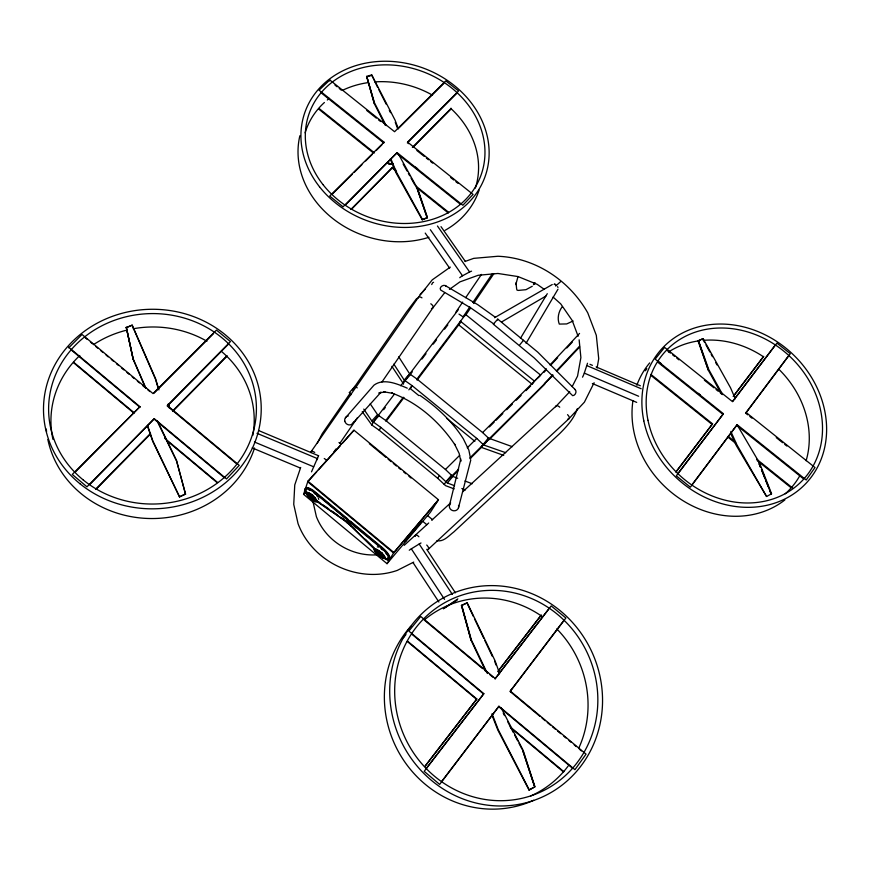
<?xml version="1.0" encoding="UTF-8"?>
<svg xmlns="http://www.w3.org/2000/svg" width="870" height="870" viewBox="0 0 870 870"><rect width="100%" height="100%" fill="white"/><g stroke="black" fill="none" stroke-linecap="round" stroke-linejoin="round"><path stroke-width="1.3" d="M89.871 484.459L154.284 418.677L226.526 478.946L239.239 465.363L167.323 405.485L230.43 341.605L216.456 330.089L153.033 393.588L82.03 334.471L68.708 347.848M318.714 499.38L318.344 497.825M157.633 422.037L176.534 460.991L185.549 494.04L179.568 496.955L152.794 440.829L147.519 425.408M532.266 286.263L525.98 289.688L518.335 290.417L517.03 290.145L516.66 289.047L516.138 283.946M516.182 283.283L517.987 276.573M516.084 284.675L516.247 282.413M746.319 413.467L746.21 412.173M374.22 549.829L374.709 548.948L376.547 549.34L380.668 552.026L384.214 555.712L385.095 558.214L383.866 558.442L380.136 556.495L376.155 552.939L374.22 549.829L376.308 551.352C376.851 553.342 382.332 558.486 382.854 555.625C382.419 552.167 374.926 551.395 377.08 550.112M470.79 460.002L458.501 507.688M497.77 319.138L537.79 352.165L575.222 389.64C577.082 391.576 575.331 395.589 572.688 395.698L534.158 357.885L493.301 324.162L497.77 319.138L497.466 319.921M597.092 368.01L598.723 358.701L596.309 335.32L587.783 312.917C569.513 280.521 535.452 257.748 497.912 256.258L473.737 258.357L465.113 261.424M317.213 443.352L322.281 433.597L350.044 393.392M329.676 80.856L329.839 80.007L394.578 131.718L445.831 80.866L458.599 90.98L407.595 142.125L473.084 194.423L462.851 205.255L397.101 152.642L343.063 206.832L329.719 196.065L384.029 142.18L319.029 90.175L329.839 80.007M408.574 143.68L407.682 141.56M318.572 455.749L258.531 430.498M449.507 505.187L460.796 458.958M385.301 125.345L374.339 103.704L366.694 76.386L371.697 74.896L395.067 120.147L398.329 128.76M377.678 87.435L371.697 74.896M169.074 407.704L169.182 406.29M384.029 142.18L383.8 142.974L320.965 92.698M577.408 408.541C574.233 418.448 566.881 426.42 559.66 433.63L453.803 531.962C449.029 535.507 443.602 542.184 436.925 540.661M351.589 209.202L392.577 167.377L395.752 169.922M345.716 204.733L397.101 152.642M307.458 494.519A7.145 2.055 41.7 0 1 304.522 490.647L305.577 488.277A11.517 3.317 41.6 0 1 315.592 492.224L346.717 518.052A2.827 0.816 41.2 0 1 348.533 520.63A2.827 0.816 41.1 0 1 351.056 521.652L382.343 547.621A11.582 3.349 40.6 0 1 389.532 557.985L388.14 560.095A7.188 2.077 40.5 0 1 384.203 558.268M303.565 494.334L307.937 481.197L353.959 430.204L438.447 499.739L430.476 512.169L387.03 563.684L303.565 494.334L305.359 492.344M300.683 467.462L294.756 484.938L293.734 504.382L298.051 523.642C312.395 562.27 358.386 583.9 397.296 570.394L413.728 562.096M582.519 377.178A4.437 0.544 -66.7 0 0 584.303 373.121L587.511 363.258M310.786 498.978L306.501 494.182L306.468 492.268C310.927 493.149 315.56 497.107 316.81 501.501L314.755 501.544L310.786 498.978L311.797 497.422C320.562 502.349 305.653 498.151 308.915 493.507M312.145 495.128L311.873 495.911L316.452 501.849M390.249 159.047L396.002 172.771L422.233 219.784L427.398 217.391L417.839 189.138L398.188 153.62M427.235 217.848L418.046 191.085L427.235 217.848L422.233 219.784M311.514 471.855L318.583 455.652M353.959 430.204L342.889 442.83M418.1 298.095L418.405 297.355A3.556 1.566 36.7 0 1 421.961 297.844M317.648 458.164L316.952 459.806M394.349 394.197L373.241 422.07L371.936 425.147L362.235 411.651M454.183 488.907L445.614 485.678L437.675 478.261L379.331 430.324L380.658 427.3L371.827 420.949L363.769 409.107M403.288 383.724L404.735 380.473L412.043 385.606L476.738 438.415L483.252 444.581L481.349 447.474L470.05 458.751M560.726 281.543L555.691 286.067M510.842 692.096L511.19 689.736M594.112 382.713L584.412 402.157L568.686 418.981L428.203 549.351M431.705 284.566L432.433 283.131A1.773 1.588 50.2 0 1 433.586 282.337M572.166 386.606L577.539 376.101L580.888 357.613L579.137 339.833M378.711 555.397L379.809 553.918L383.463 555.81L382.724 556.68L384.649 558.486M380.266 552.711L380.668 552.026M526.067 343.258L557.985 289.199M520.445 338.321L547.284 293.69M437.675 478.261L439.361 475.498L380.658 427.3M388.14 560.095L389.532 557.985M387.03 563.684L393.892 552.504L438.447 499.739M533.462 284.686L535.148 283.12M404.941 540.89C412.641 531.178 400.048 548.502 406.671 538.443L421.319 521.706L405.55 540.988L406.888 539.106L406.051 539.715M405.235 541.129L405.442 540.074M405.55 540.988L406.214 539.835M444.211 484.525L445.951 481.795L458.642 469.137M421.015 521.456L419.818 524.066M415.632 535.017L415.305 535.518A3.795 1.153 48 0 0 415.338 536.388M168.649 407.171L169.302 405.735L168.236 403.952M512.289 446.669L488.298 438.034L481.045 447.256L503.73 455.391M534.452 381.114L532.266 384.355L458.697 324.836L460.458 321.269L534.452 381.114L540.574 375.046L465.58 314.462L416.98 379.037L482.622 432.564L489.136 438.708L483.785 445.038L482.948 444.363M455.923 312.058L462.688 302.086M465.7 297.66L481.48 274.398M469.844 306.892L463.079 316.865L458.99 314.124M472.856 302.455L492.42 273.637M465.396 315.614L470.626 307.904M473.617 303.499L493.812 273.756M333.623 452.367L335.929 449.018M339.768 443.428L357.429 417.709M381.995 381.93L432.662 308.132L444.581 292.864M562.281 306.697C558.54 311.514 557.028 318.311 559.29 324.086L566.696 323.934L573.134 320.976M352.361 390.043L406.442 312.025L416.719 298.453M311.253 451.465L418.503 297.181L432.249 279.857L450.29 267.101M569.741 391.739L555.745 406.594A3.589 1.544 45.3 0 0 555.647 406.779M692.226 484.449L737.14 424.723L806.207 479.99L814.994 467.527L746.221 412.597L790.308 353.709L776.921 343.106L732.551 401.679L664.582 347.391L655.154 359.125L723.416 413.739L676.327 475.879L690.367 487.2L737.14 424.723M746.427 412.065L788.079 356.439M452.019 475.738L445.429 469.474L385.758 420.514L403.278 397.242M408.856 389.836L412.043 385.606L410.553 388.825L418.851 395.6M386.041 421.406L404.017 397.514M417.078 380.146L460.882 321.933M383.616 409.726L385.258 407.562M410.651 374.002L412.271 371.86M421.972 359.049L426.006 353.709M433.282 344.096L436.522 339.822M444.603 329.143L447.832 324.869M400.744 385.758L458.425 309.568M405.094 380.146L407.464 377.004M676.186 471.54L712.563 423.842L650.869 374.404M733.171 396.459L763.175 356.939M675.903 472.138L712.563 423.842M733.747 395.926L763.762 356.374M441.753 781.38L498.945 706.255L574.939 769.678L586.054 754.127L510.407 691.15L565.881 618.026L551.199 605.922L494.986 678.937L548.307 609.5M563.803 620.527L510.005 691.432L540.02 716.423M498.945 706.255L439.654 784.403L424.19 771.353L483.84 693.662L408.835 631.076L420.721 616.471L495.378 678.633M677.415 474.226L723.416 413.739M732.768 401.157L774.691 345.836M425.397 765.676L476.825 698.98L407.573 641.146M498.423 670.694L540.966 615.373M424.886 766.546L476.825 698.98M497.977 671.466L541.379 615.014M426.365 768.319L483.84 693.662M523.544 340.246L519.749 344.868M646.845 368.673L645.159 370.783L645.649 370.207M405.942 634.621L403.441 637.688M438.088 500.293L393.577 553.005L307.741 481.795L316.756 471.801M405.246 540.738L421.319 521.706M382.985 555.789L382.245 556.659L383.866 558.442M452.868 476.434L451.454 475.281L445.929 481.806L447.343 482.959L452.868 476.434L457.696 478.261M377.047 550.482L378.972 553.168L377.352 554.179M381.854 552.591L381.114 553.461L382.039 553.255M380.69 554.592L380.136 556.495M382.593 553.353L381.854 554.233L383.246 554.505M381.549 555.147L380.81 556.028L381.538 557.409M382.332 555.56L381.593 556.43L382.811 558.072M383.594 554.755L382.854 555.625L384.866 556.767M377.352 549.938L376.34 550.982L374.285 549.231M377.232 551.004L376.492 551.874L374.524 550.677M377.634 551.667L376.895 552.526L375.187 551.743M378.232 552.396L377.493 553.266L376.155 552.939M389.118 558.475A11.582 3.349 40.6 0 0 381.93 548.111L382.343 547.621M374.35 549.068L350.74 525.817L351.165 525.328M345.488 417.807L373.991 385.149C383.811 377.885 397.427 383.985 407.28 388.172M348.533 520.63L347.271 522.935L347.695 522.446L350.295 524.61M305.152 488.755A11.527 3.317 41.6 0 1 315.157 492.703L346.293 518.542A2.827 0.816 41.2 0 1 348.109 521.119A2.827 0.816 41.1 0 1 350.632 522.141L351.056 521.652M316.18 501L343.802 520.053L344.226 519.564L340.909 517.28M313.494 498.63L312.732 499.478L313.548 500.935M314.842 497.346L314.081 498.195L315.734 498.847M314.233 499.01L313.483 499.858L314.755 501.544M315.277 498.021L314.516 498.869L316.452 499.956M315.505 498.575L314.092 500.043L315.745 501.859M315.505 498.978L314.744 499.826L316.81 501.501M306.131 493.268L308.165 494.758L308.926 493.91L309.154 494.475L308.393 495.313L306.501 494.182M310.177 493.464L308.154 494.356L306.109 492.616M309.154 494.475L309.589 495.15L308.828 495.998L307.219 495.28M309.589 495.15L310.209 495.9L309.448 496.748L308.208 496.509M311.764 494.388L311.003 495.237L308.154 492.55M310.209 495.9L310.96 496.683L309.426 497.76M312.635 495.052L311.873 495.911L310.731 494.04M312.656 498.086L312.189 500.054M420.069 294.506L425.452 288.971M416.98 379.037L409.694 373.926L410.51 374.589L404.996 380.723L404.169 380.049L409.683 373.915L398.721 356.841M371.827 420.949L377.515 414.62L370.239 403.843M373.219 422.091L378.907 415.762L377.515 414.62M318.55 469.8L340.192 445.831M721.132 393.621L708.311 370.174L698.044 340.909L703.09 338.647L730.55 387.824L735.302 398.775M352.296 423.951L381.038 392.174L378.82 393.131L385.008 391.859L383.866 391.815L392.544 393.294L391.62 392.946C417.676 402.462 439.578 421.83 454.89 444.7L454.499 443.972L459.164 453.444L460.817 461.285L460.632 460.121M698.044 340.909L703.09 338.647M484.992 669.737L471.051 640.244L461.426 605.531L467.223 602.812L495.106 660.874L499.608 673.532M350.893 394.795L349.37 392.555L355.188 386.215L357.211 387.868M461.426 605.531L467.223 602.812M538.041 377.667L546.349 368.826M550.036 364.889L579.55 333.428M543.913 372.393L545.74 370.435M551.243 364.573L557.659 357.733M566.827 347.967L572.329 342.095M552.744 374.774L544.435 383.626L544.761 384.17L489.114 439.72M556.43 370.837L579.518 346.249M553.015 375.372L470.007 457.794M556.691 371.468L579.627 347.021M95.917 488.918L150.521 433.412M172.749 410.803L226.994 355.667M95.983 489.418L150.521 433.967M172.738 411.379L226.918 356.287M154.284 418.677L86.956 486.819L72.275 474.433L139.94 406.703L68.621 347.195M228.44 344.194L167.301 406.083L236.02 463.297M350.838 209.431L392.577 167.377M412.369 147.443L451.193 108.326M413.065 147.258L450.91 109.12M75.222 472.105L139.94 406.703M153.99 393.229L213.509 333.634M407.345 142.908L457.359 92.742M452.15 476.608L457.805 470.974M332.394 193.988L352.394 174.152M354.297 172.26L361.909 164.702M365.715 160.928L372.382 154.316M376.188 150.532L381.897 144.866M398.134 128.76L443.656 83.585M445.429 469.474L459.664 455.358M467.255 447.822L476.738 438.415M482.622 432.564L540.585 375.046M489.375 426.931L494.182 422.157M496.107 420.253L502.838 413.565M506.677 409.748L512.452 404.028M516.301 400.211L521.108 395.437M525.915 390.663L530.722 385.888M428.703 523L404.191 545.327M431.694 520.26L450.638 502.86M462.612 491.876L556.354 405.822M730.615 433.347L736.346 445.625L766.568 496.487L737.031 445.038L730.8 431.455M457.185 600.061L443.352 608.761L457.859 598.886M449.431 289.405L459.904 281.891L478.185 275.279L497.912 273.474L518.041 276.573L537.16 284.327L544.185 289.297M409.27 550.221A4.785 0.598 -33.7 0 1 411.336 548.839L419.166 544.022A4.774 0.598 -33.7 0 1 421.004 542.989M501.522 322.009L545.881 296.083M494.562 317.702L552.254 284.533M493.855 323.977L471.105 308.165M492.028 715.281L497.792 729.952L529.036 790.047L534.876 786.806L523.12 750.277L501.098 707.745M529.036 790.047L534.876 786.806L522.74 750.484L534.191 785.664M459.741 277.704A4.393 1.153 -35.1 0 1 462.514 275.79L469.604 271.962A4.383 1.142 -35.2 0 1 471.573 271.19M766.568 496.487L771.603 493.812L759.575 463.079L737.934 426.224M179.579 496.639L185.549 494.04M312.711 496.661L313.515 496.346M158.927 389.934L155.523 378.559L132.207 325.141L126.302 327.599L133.175 359.364L145.507 387.976M126.302 327.599L132.207 325.141M366.564 76.919L371.566 75.418M392.946 164.397L391.978 163.625L392.718 163.712M376.438 554.864C350.827 556.408 325.663 540.661 316.386 516.649L313.156 502.392M313.461 497.433L314.733 497.618M554.049 284.316L554.94 284.523A6.601 5.72 30.3 0 1 555.908 284.936M309.067 490.125L310.057 490.419M377.341 546.806L378.396 547.165M483.785 445.038L505.698 452.683M464.95 481.001L472.203 483.742M447.343 482.959L454.586 485.743M461.829 488.516L465.45 489.908M574.591 389.401L575.222 389.64M256.965 433.293L317.235 458.523M254.421 442.003L313.624 466.777M252.213 447.909L300.215 467.984M382.452 554.973L384.214 555.712M589.969 364.302L592.426 365.346M596.113 366.922L640.353 385.78M586.978 365.65L641.19 388.749M584.303 373.121L638.645 396.263M592.372 383.529L636.699 402.386M554.636 283.946L555.419 284.37M469.648 307.273L440.666 290.036C438.861 287.557 442.699 284.653 445.125 285.49L477.88 304.761L495.563 317.419M317.713 501.294L319.921 502.816M323.238 505.1L328.762 508.906M332.068 511.19L337.593 514.996M316.06 500.37L346.325 521.587L346.978 520.108L346.238 519.064L315.005 493.138A10.048 2.893 41.6 0 0 306.283 489.69L305.794 491.702A5.677 1.631 41.7 0 0 306.664 492.985M314.744 499.434L316.81 500.859M383.039 556.147L385.16 557.626M378.363 415.305L385.758 420.514M371.958 425.125L379.331 430.324M419.905 395.404C436.925 407.008 452.269 421.374 463.34 438.839L468.854 450.116L470.594 458.838M381.082 548.731L382.517 549.84M168.204 405.202L168.823 405.681M334.972 85.097L337.092 86.782M339.213 88.479L341.334 90.175M366.781 110.501L376.318 118.124M378.439 119.821L380.56 121.506M416.85 150.499L424.234 156.393M426.344 158.079L428.453 159.765M430.563 161.45L432.673 163.136M450.606 177.469L453.77 179.992M455.88 181.678L457.99 183.363M667.246 350.523L670.433 353.068M672.553 354.764L674.674 356.461M676.795 358.157L678.915 359.854M704.385 380.19L713.933 387.813M716.053 389.51L718.174 391.206M720.295 392.903L722.415 394.599M745.623 413.13L747.732 414.827M749.853 416.512L751.963 418.198M776.268 437.621L782.608 442.678M784.729 444.374L786.839 446.06M415.534 167.094L417.643 168.78M659.177 362.029L661.287 363.725M698.305 393.338L700.426 395.034M396.861 153.424L460.426 204.298M657.796 362.224L722.829 414.272M736.553 425.256L803.456 478.783M392.381 163.756L393.12 164.354M319.116 108.5L374.524 152.913M415.838 186.028L448.615 212.291M728.136 436.327L735.541 442.254M756.693 459.208L792.646 488.026M318.953 109.305L373.263 152.837M392.348 168.138L396.568 171.52M416.643 187.605L448.322 213.009M651.423 375.796L711.997 424.353M727.559 436.827L736.009 443.602M757.139 460.534L790.95 487.635M382.996 556.506L385.095 558.214M446.865 418.47L474.868 441.34M403.549 383.964L391.881 366.324M349.37 392.555L351.393 394.208M369.337 443.7L385.997 457.424M388.085 459.142L391.206 461.709M393.294 463.427L396.415 465.994M398.503 467.712L400.581 469.43M403.713 471.997L405.79 473.715M408.922 476.281L410.999 478M338.974 442.515L341.062 444.222M427.377 515.421L432.575 519.716M422.635 521.228L426.789 524.664M406.671 538.443L406.29 539.074M307.937 481.197L393.892 552.504M350.632 522.141L381.93 548.111M343.802 520.053L350.74 525.817M85.238 337.745L87.315 339.474M90.447 342.084L92.535 343.824M95.667 346.423L97.744 348.163M100.876 350.773L102.965 352.502M106.096 355.112L108.184 356.852M111.306 359.451L113.394 361.191M116.526 363.79L118.614 365.53M121.735 368.14L123.823 369.87M126.955 372.48L129.043 374.22M132.175 376.819L134.252 378.559M137.384 381.169L139.472 382.898M142.604 385.508L144.681 387.248M147.813 389.847L149.901 391.587M424.56 620.288L482.567 668.584M484.633 670.313L487.744 672.891M489.81 674.62L492.92 677.208M542.086 718.152L545.196 720.73M547.263 722.459L550.373 725.047M552.439 726.765L555.549 729.354M557.616 731.072L560.715 733.66M563.825 736.248L565.891 737.967M569.002 740.555L571.068 742.284M574.178 744.861L576.244 746.59M579.355 749.179L581.421 750.897M71.808 350.436L139.95 407.29M154.284 419.253L224.384 477.75M411.662 634.034L483.47 693.945M498.553 706.527L572.384 768.145M73.504 362.116L133.969 412.619M164.68 438.273L217.728 482.578M510.179 726.841L563.869 771.679M73.591 362.746L133.991 413.196M166.746 440.557L216.619 482.208M407.29 641.473L476.466 699.252M510.81 727.94L563.412 771.875M314.048 493.007L315.418 494.225M378.972 553.168L379.809 553.918M310.96 496.683L311.797 497.422M553.092 297.072L560.758 303.924L572.199 320.454L578.115 336.277M439.361 475.498L445.951 481.795M306.468 492.268L308.371 494.138M353.057 527.187L354.938 529.047M365.324 539.28L374.763 548.589M376.612 550.808L348.598 523.468L349.283 522.022L381.712 548.502A10.092 2.914 40.6 0 1 387.976 557.529L386.856 559.018A5.709 1.642 40.5 0 1 384.594 557.975M307.164 492.246L308.806 494.127M375.481 548.981L377.08 550.83L377.83 549.96L378.526 551.46M316.637 495.487L317.637 496.716M441.003 226.635L465.439 261.555M437.458 226.004L469.604 271.962M445.788 285.882L446.201 286.469M430.346 229.702L462.514 275.79M425.223 233.095L449.627 268.134M376.547 549.34L377.732 551.058M426.735 549.318L455.423 592.807M419.166 544.022L452.356 594.395M411.336 548.839L444.537 599.376M413.163 562.792L438.893 602.018M393.86 364.128L404.169 380.049M386.062 553.516L386.715 554.581M403.136 164.028L407.073 171.064M408.389 173.413L409.705 175.762M411.021 178.1L414.968 185.136M416.284 187.485L417.6 189.834M722.437 394.143L708.811 369.641L698.393 340.529L708.311 370.174M702.742 339.028L704.678 342.562M705.972 344.911L709.855 351.98M711.149 354.329L712.443 356.689M715.673 362.572L716.967 364.921M422.407 219.327L396.274 171.89L390.837 158.742M503.251 713.182L504.502 715.597M507.645 721.611L513.3 732.431M514.562 734.846L517.704 740.859M518.966 743.263L522.109 749.277M309.361 493.159L310.166 494.693M529.308 789.927L498.238 729.68L492.039 713.726M386.171 125.606L374.535 102.943L366.694 76.386L374.339 103.704M378.907 89.838L386.236 104.259M389.303 110.262L390.521 112.665M557.561 286.643L557.975 287.47M157.503 421.015L176.556 460.502L185.527 494.356M179.568 496.955L152.794 441.471L147.53 426.148M487.417 673.532L471.377 639.928L461.644 605.292L471.051 640.244M467.005 603.04L473.345 616.384M474.498 618.809L483.72 638.199M484.873 640.625L492.366 656.393M132.229 325.565L155.523 379.276L158.166 388.161M146.029 388.488L133.153 358.777L126.28 327.174L133.175 359.364M760.521 467.157L759.01 463.525L760.467 467.19M761.522 469.582L771.211 494.106L769.743 490.441M761.446 469.637L764.861 478.206M765.839 480.653L768.275 486.765M395.263 122.322L397.579 128.521M494.671 661.243L496.009 665.039M498.238 671.39L499.13 673.924M379.222 550.917L379.385 552.026M383.539 557.79A7.188 2.077 40.5 0 1 382.865 557.279M388.542 559.606A7.188 2.077 40.5 0 1 386.53 558.921M385.91 558.594A7.188 2.077 40.5 0 1 385.269 558.214M306.773 492.866A7.145 2.055 41.7 0 1 305.479 491.169M479.098 190.171A93.775 80.181 19.7 0 1 445.092 230.311M428.943 237.292A93.775 80.181 19.7 0 1 333.003 218.718A93.775 80.181 19.7 0 1 299.867 135.742M305.098 132.892A89.501 76.527 19.7 0 1 324.401 102.497M327.305 99.996A89.501 76.527 19.7 0 1 329.338 98.386M342.758 90.208A89.501 76.527 19.7 0 1 368.26 82.596M374.785 81.9A89.501 76.527 19.7 0 1 432.51 95.167M450.703 108.348A89.501 76.527 19.7 0 1 475.346 188.083M389.76 163.919A5.035 4.306 19.7 0 1 387.411 162.788M389.793 163.777A4.861 4.165 19.7 0 1 388.585 163.353M392.5 163.854A5.318 4.546 19.7 0 1 387.324 162.679M389.869 163.495A4.861 4.165 19.7 0 1 388.672 163.071M392.598 164.093A5.59 4.785 19.7 0 1 387.15 162.853M254.54 447.996A106.488 97.897 -1.5 0 1 147.16 518.444A106.488 97.897 -1.5 0 1 47.828 439.437M46.567 431.661A106.488 97.897 -1.5 0 1 46.295 429.051M52.95 439.361A101.649 93.438 -1.5 0 1 79.79 355.504M93.471 344.65A101.649 93.438 -1.5 0 1 125.661 330.426M133.251 328.762A101.649 93.438 -1.5 0 1 206.929 341.247M222.013 351.893A101.649 93.438 -1.5 0 1 252.855 435.283M533.658 800.269A108.804 103.193 65.8 0 1 405.3 762.686A108.804 103.193 65.8 0 1 410.803 626.324M424.19 620.038A103.856 98.495 65.8 0 1 541.858 616.297M556.789 628.901A103.856 98.495 65.8 0 1 578.865 747.928M568.164 766.024A103.856 98.495 65.8 0 1 530.667 795.985M353.579 422.07A4.687 4.415 40.1 0 1 350.197 424.886A4.611 4.339 40.1 0 1 344.835 421.145M344.759 421.069A4.687 4.415 40.1 0 1 348.272 415.947M458.501 505.416A4.644 4.317 14.7 0 1 458.653 506.557A4.72 4.383 14.7 0 1 455.206 510.701A4.644 4.317 14.7 0 1 449.507 507.46A4.72 4.383 14.7 0 1 449.975 504.154M430.791 303.782A3.556 1.566 36.5 0 1 433.086 307.23L432.771 307.958A3.556 1.566 36.5 0 1 431.455 308.415M324.26 458.501A3.774 1.218 34.1 0 1 326.609 460.567M310.992 452.585A3.774 1.207 34.2 0 1 310.992 452.215L311.177 451.606A3.774 1.218 34.3 0 1 314.733 452.422M415.632 535.017A3.795 1.153 48 0 1 418.883 536.757M427.638 549.361A3.795 1.153 47.8 0 0 428.312 549.253L428.66 548.763A3.806 1.153 47.8 0 0 426.724 545.022M556.213 405.964A3.589 1.544 45.3 0 1 559.747 407.193M567.566 419.209A3.589 1.544 45.1 0 0 568.686 418.981L569.165 418.372A3.6 1.544 45.1 0 0 567.534 414.653M784.87 499.924A96.646 83.618 43.7 0 1 680.927 499.38A96.646 83.618 43.7 0 1 632.925 400.776M636.851 385.214A96.646 83.618 43.7 0 1 649.705 362.899M668.53 351.98A92.242 79.812 43.7 0 1 699.273 340.79M703.319 340.344A92.242 79.812 43.7 0 1 763.447 356.754M778.628 369.043A92.242 79.812 43.7 0 1 806.109 460.741M799.987 475.401A92.242 79.812 43.7 0 1 785.218 493.801M535.006 283.076A2.142 1.881 47.5 0 1 534.528 284.12M534.006 283.109A2.142 1.783 75.6 0 1 533.734 284.316M413.728 530.983L413.326 531.635L416.273 527.959L411.108 534.093L413.728 530.983M420.21 522.489L419.362 524.534L420.21 522.489M319.507 186.778A95.646 81.334 19.8 0 0 481.414 185.016A95.646 81.334 19.8 0 0 384.159 61.248A95.646 81.334 19.8 0 0 319.507 186.778M322.977 184.592A91.296 77.637 19.8 0 0 477.554 183.081A91.296 77.637 19.8 0 0 384.877 64.858A91.296 77.637 19.8 0 0 322.977 184.592M79.855 483.655A108.859 99.767 -0.9 0 0 258.934 429.127A108.859 99.767 -0.9 0 0 118.287 314.374A108.859 99.767 -0.9 0 0 79.855 483.655M83.205 479.935A103.911 95.232 -0.9 0 0 254.203 428.105A103.911 95.232 -0.9 0 0 120.114 318.409A103.911 95.232 -0.9 0 0 83.205 479.935M390.51 677.621A111.251 105.313 64.7 0 0 537.595 799.008A111.251 105.313 64.7 0 0 560.28 610.773A111.251 105.313 64.7 0 0 390.51 677.621M395.458 678.056A106.194 100.518 64.6 0 0 535.746 794.082A106.194 100.518 64.6 0 0 557.572 614.448A106.194 100.518 64.6 0 0 395.458 678.056M643.822 420.852A98.625 84.901 43.5 0 0 795.8 492.355A98.625 84.901 43.5 0 0 763.153 333.862A98.625 84.901 43.5 0 0 643.822 420.852M647.998 420.319A94.134 81.03 43.5 0 0 793.016 488.722A94.134 81.03 43.5 0 0 762.022 337.429A94.134 81.03 43.5 0 0 647.998 420.319"/></g></svg>
